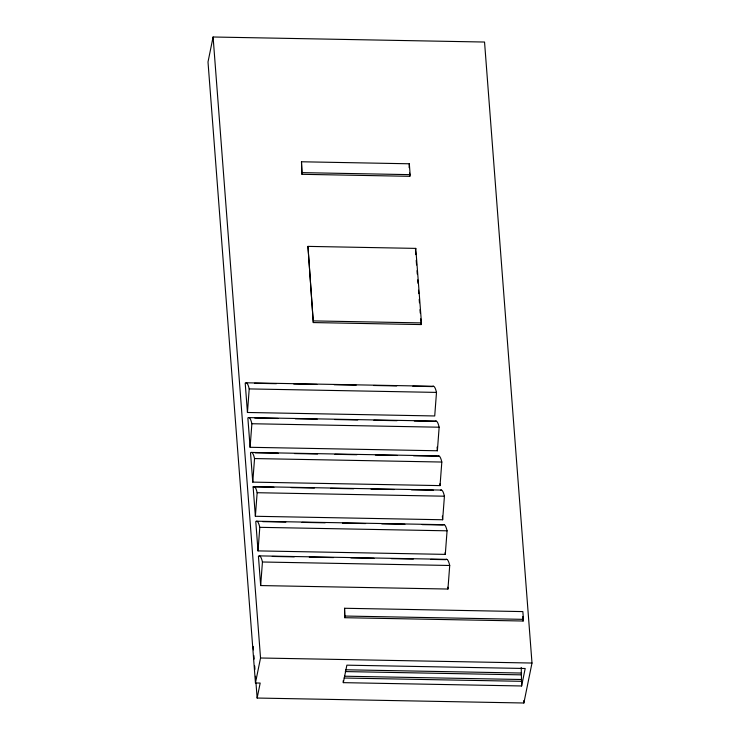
<?xml version="1.0" encoding="UTF-8"?>
<svg xmlns="http://www.w3.org/2000/svg" width="740" height="740" viewBox="0 0 740 740"><rect width="100%" height="100%" fill="white"/><g stroke="black" fill="none" stroke-linecap="round" stroke-linejoin="round"><path stroke-width="1.11" d="M247.447 412.476L249.214 388.916A54.131 7.169 -88.9 0 0 245.199 383.098L247.447 412.476L434.722 415.963L436.489 392.404A54.131 7.169 -88.9 0 0 432.475 386.585L412.828 386.215M250.102 447.293L251.878 423.733A54.131 7.169 -88.9 0 0 247.863 417.915L250.102 447.293L437.377 450.771L439.153 427.211A54.131 7.169 -88.9 0 0 435.139 421.393L414.326 421.014M252.766 482.119L254.542 458.56A54.131 7.169 -88.9 0 0 250.518 452.741L252.766 482.119L440.041 485.607L441.817 462.038A54.131 7.169 -88.9 0 0 437.793 456.229M440.411 490.38A54.131 7.169 -88.9 0 1 444.425 496.198L442.65 519.758L255.374 516.279L257.15 492.71A54.131 7.169 -88.9 0 0 253.126 486.901L273.939 487.281M258.019 550.893L259.796 527.333A54.131 7.169 -88.9 0 0 255.772 521.515L258.019 550.893L445.295 554.38L447.071 530.811A54.131 7.169 -88.9 0 0 443.047 525.002L422.244 524.614M260.665 585.562L262.441 562.002A54.131 7.169 -88.9 0 0 258.427 556.184L260.665 585.562L447.94 589.04L449.717 565.48A54.131 7.169 -88.9 0 0 445.702 559.662L430.671 559.385M213.092 37L208.005 61.975L255.457 682.974L260.184 683.057L257.141 698.042L523.865 703L531.995 663.04L484.543 42.041L213.092 37L260.536 657.999L255.457 682.974M301.485 161.773L301.976 174.307L409.803 176.314L410.145 174.649L409.312 163.781L301.485 161.773L301.976 174.307M307.951 246.383L313.307 322.566L421.134 324.573L421.467 322.908L415.778 248.39L307.951 246.383L313.307 322.566M409.312 163.781L409.137 167.619M415.436 250.055L415.778 248.39M344.544 608.271L344.803 617.706L523.115 621.017L523.448 619.352L522.856 611.591L344.544 608.271L344.803 617.706M343.314 682.65L346.875 665.168L525.187 668.488L521.635 685.971L343.314 682.65L343.175 680.791M521.635 685.971L521.228 667.443M302.318 172.642L410.145 174.649M313.64 320.901L421.467 322.908M246.272 382.793L433.548 386.28M254.449 383.274L276.409 383.681M293.752 384.005L316.877 384.43M334.212 384.754L356.18 385.161M373.515 385.485L396.64 385.919M249.214 388.916L436.489 392.404M248.927 417.61L436.202 421.088M254.8 418.045L277.916 418.47M295.26 418.794L317.22 419.201M334.563 419.525L357.679 419.959M373.867 420.255L396.992 420.69M251.878 423.733L439.153 427.211M251.591 452.436L438.866 455.923M255.143 452.834L278.268 453.259M294.446 453.565L317.571 453.99M334.915 454.314L356.874 454.721M375.374 455.063L397.334 455.47M413.521 455.775L436.637 456.201M254.542 458.56L441.817 462.038M254.199 486.596L441.475 490.074M291.282 487.605L314.398 488.039M330.586 488.335L353.702 488.77M371.045 489.094L394.161 489.519M411.505 489.843L433.474 490.25M257.15 492.71L444.425 496.198M256.845 521.21L444.12 524.697M262.709 521.645L285.834 522.079M302.012 522.375L325.137 522.81M342.481 523.134L365.597 523.559M381.785 523.865L404.9 524.29M259.796 527.333L447.071 530.811M259.49 555.879L446.766 559.357M272.292 556.443L294.261 556.85M309.292 557.127L333.564 557.581M350.908 557.904L374.024 558.33M391.368 558.654L413.327 559.061M262.441 562.002L449.717 565.48M345.145 616.041L523.448 619.352M260.536 657.999L531.995 663.04M345.636 669.774L521.654 673.048M345.275 671.578L521.284 674.852M344.479 676.212L521.645 679.505M344.109 678.016L521.274 681.309M522.773 616.587L523.115 621.017M523.689 700.697L523.865 703M437.1 447.099L437.377 450.771M439.902 483.766L440.041 485.607M442.372 516.085L442.65 519.758M445.156 552.54L445.295 554.38M447.802 587.209L447.94 589.04M409.553 173.049L409.803 176.314M415.529 251.193L415.788 254.634M416.222 260.369L416.574 264.957M417.018 270.692L417.277 274.124M417.712 279.859L417.98 283.3M418.507 290.182L418.766 293.614M419.201 299.349L419.469 302.789M419.996 309.671L420.255 313.103M420.69 318.838L421.134 324.573M253.126 486.901L255.374 516.279M253.191 646.446L253.459 649.887M253.894 655.621L254.162 659.053M254.68 665.935L254.949 669.376M255.476 676.258L255.651 678.552M255.994 683.14L257.141 698.042"/></g></svg>
